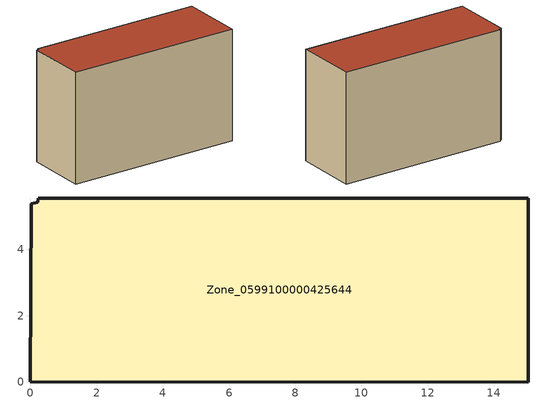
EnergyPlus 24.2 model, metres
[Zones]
Zone_0599100000425644
 floor ground (C_G): 0.02,5.39 0.23,5.43 0.23,5.56 15.03,5.55 15.04,0 0,0.01 z0
 wall outside (C_F): 0,0.01 15.04,0 15.03,5.55 0.23,5.56 0.23,5.43 0.02,5.39 0,0.01 z0:9.58
 roof outside (C_R): 0.23,5.43 0.02,5.39 0,0.01 15.04,0 15.03,5.55 0.23,5.56 z9.58
[BUILDING]
Pand.0599100000425644: North Axis=0; Terrain=City; Loads Convergence Tolerance Value=0.04; Temperature Convergence Tolerance Value=0.4; Solar Distribution=FullExterior; Maximum Number of Warmup Days=25; Minimum Number of Warmup Days=1
[Site:Location]
Rotterdam.The.Hague.AP_ZH_NLD Design_Conditions: Latitude=51.96; Longitude=4.45; Time Zone=1; Elevation=-4.5
[SITE:GROUNDTEMPERATURE:BUILDINGSURFACE]
18, 18, 18, 18, 18, 18, 18, 18, 18, 18, 18, 18
[MATERIAL] Thermal Absorptance=0.9; Solar Absorptance=0.7; Visible Absorptance=0.7
Name | Roughness | Thickness | Conductivity | Density | Specific Heat
G.TI.2006-2014 | MediumSmooth | 0.15 | 0.06 | 540 | 1210
F.TI.2006-2014 | Rough | 0.3 | 0.12 | 1920 | 840
R.TI.2006-2014 | MediumRough | 0.2 | 0.08 | 1500 | 1000
[CONSTRUCTION]
C_G: G.TI.2006-2014
C_F: F.TI.2006-2014
C_R: R.TI.2006-2014
[ZONE]
Zone_0599100000425644: Type=1; Multiplier=1; Ceiling Height=Autocalculate; Volume=Autocalculate; Floor Area=autocalculate; Part of Total Floor Area=Yes
[ZONEINFILTRATION:DESIGNFLOWRATE]
Infil_Zone_0599100000425644: Zone or ZoneList or Space or SpaceList=Zone_0599100000425644; Schedule=AlwaysOn; Design Flow Rate Calculation Method=Flow/Area; Flow Rate per Floor Area=0.0015; Constant Term Coefficient=1; Temperature Term Coefficient=0; Velocity Term Coefficient=0; Velocity Squared Term Coefficient=0
[HVACTEMPLATE:ZONE:IDEALLOADSAIRSYSTEM]
Zone_0599100000425644: Maximum Heating Supply Air Temperature=50; Minimum Cooling Supply Air Temperature=13; Maximum Heating Supply Air Humidity Ratio=0.0156; Minimum Cooling Supply Air Humidity Ratio=0.0077; Heating Limit=NoLimit; Cooling Limit=NoLimit; Dehumidification Control Type=ConstantSensibleHeatRatio; Cooling Sensible Heat Ratio=0.7; Dehumidification Setpoint=60; Humidification Control Type=None; Humidification Setpoint=30; Outdoor Air Method=None; Outdoor Air Flow Rate per Person=0.00944; Outdoor Air Flow Rate per Zone Floor Area=0; Outdoor Air Flow Rate per Zone=0; Demand Controlled Ventilation Type=None; Outdoor Air Economizer Type=NoEconomizer; Heat Recovery Type=None; Sensible Heat Recovery Effectiveness=0.7; Latent Heat Recovery Effectiveness=0.65
[ZONECONTROL:THERMOSTAT]
ThermostatControl_Zone_0599100000425644: Zone or ZoneList=Zone_0599100000425644; Control Type Schedule=DualSetpointControlType; Control 1=Thermostat_Zone_0599100000425644; Temperature Difference Between Cutout And Setpoint=0
[THERMOSTATSETPOINT:DUALSETPOINT]
Thermostat_Zone_0599100000425644: Heating Setpoint Temperature Schedule=HeatingSetpoint_Zone_0599100000425644; Cooling Setpoint Temperature Schedule=CoolingSetpoint_Zone_0599100000425644
[SCHEDULE:COMPACT]
HeatingSetpoint_Zone_0599100000425644: Through: 12/31, For: AllDays, Until: 24:00, 21
CoolingSetpoint_Zone_0599100000425644: Through: 12/31, For: AllDays, Until: 24:00, 24
DualSetpointControlType: Through: 12/31, For: AllDays, Until: 24:00, 4
AlwaysOn: Through: 12/31, For: AllDays, Until: 24:00, 1
